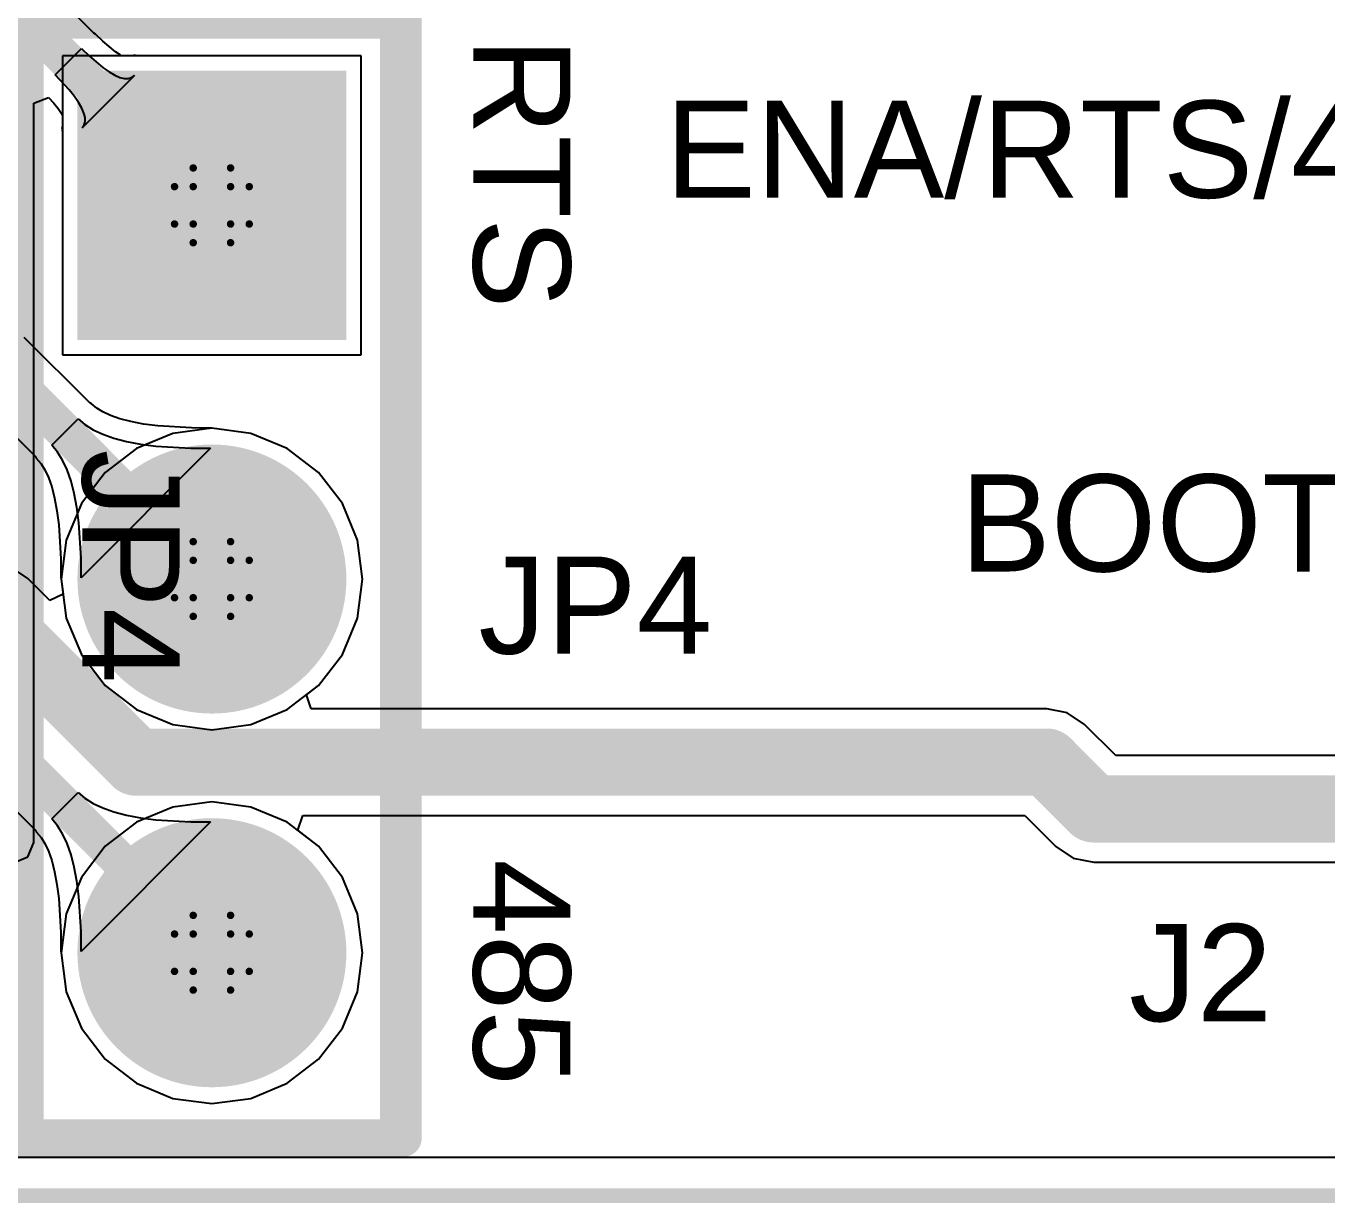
# Model space of a CAD drawing. Header units: inches. Extents: x 0.88 to 8.93, y 2.74 to 7.33.
# Drawn here: x 2.5684 to 2.9166, y 2.7586 to 3.0735 of the extents above; entities that cross this region are included whole.
import ezdxf

# ---------------------------------------------------------------- set-up
doc = ezdxf.new("R2010")
doc.units = ezdxf.units.IN
doc.header["$MEASUREMENT"] = 0
for name, color, linetype in [('Board', 56, 'Continuous'), ('Bottom Layer', 5, 'Continuous'), ('Bottom Solder', 6, 'Continuous'), ('Drill Drawing', 1, 'Continuous'), ('Mechanical 12', 56, 'Continuous'), ('Mechanical 16', 56, 'Continuous'), ('Multi-Layer', 9, 'Continuous'), ('Pad Holes', 156, 'Continuous'), ('Top Layer', 1, 'Continuous'), ('Top Overlay', 2, 'Continuous'), ('Top Solder', 216, 'Continuous')]:
    doc.layers.add(name, color=color, linetype=linetype)
doc.styles.add('Arial', font='', dxfattribs={"height": 0.2})
doc.styles.get('Arial').set_extended_font_data('Arial')

# ---------------------------------------------------------------- blocks, each defined once
blk = doc.blocks.new('JMP_3_PTH_180_2')
at = {"layer": 'Bottom Layer'}
blk.add_hatch(color=5, dxfattribs=at).paths.add_polyline_path([(-0.135, 0.035), (-0.065, 0.035), (-0.065, -0.035), (-0.135, -0.035)])
h = blk.add_hatch(color=5, dxfattribs=at)
edge = h.paths.add_edge_path()
edge.add_arc((0, 0), 0.035, 0, 360)
h = blk.add_hatch(color=5, dxfattribs=at)
edge = h.paths.add_edge_path()
edge.add_arc((0.1, 0), 0.035, 0, 360)
at = {"layer": 'Bottom Solder'}
blk.add_hatch(color=6, dxfattribs=at).paths.add_polyline_path([(-0.136, 0.036), (-0.064, 0.036), (-0.064, -0.036), (-0.136, -0.036)])
h = blk.add_hatch(color=6, dxfattribs=at)
edge = h.paths.add_edge_path()
edge.add_arc((0, 0), 0.036, 0, 360)
h = blk.add_hatch(color=6, dxfattribs=at)
edge = h.paths.add_edge_path()
edge.add_arc((0.1, 0), 0.036, 0, 360)
at = {"layer": 'Multi-Layer'}
blk.add_hatch(color=9, dxfattribs=at).paths.add_polyline_path([(-0.135, 0.035), (-0.065, 0.035), (-0.065, -0.035), (-0.135, -0.035)])
h = blk.add_hatch(color=9, dxfattribs=at)
edge = h.paths.add_edge_path()
edge.add_arc((0, 0), 0.035, 0, 360)
h = blk.add_hatch(color=9, dxfattribs=at)
edge = h.paths.add_edge_path()
edge.add_arc((0.1, 0), 0.035, 0, 360)
at = {"layer": 'Pad Holes'}
h = blk.add_hatch(color=7, dxfattribs=at)
edge = h.paths.add_edge_path()
edge.add_arc((-0.1, 0), 0.0215, 0, 360)
h = blk.add_hatch(color=7, dxfattribs=at)
edge = h.paths.add_edge_path()
edge.add_arc((0, 0), 0.0215, 0, 360)
h = blk.add_hatch(color=7, dxfattribs=at)
edge = h.paths.add_edge_path()
edge.add_arc((0.1, 0), 0.0215, 0, 360)
at = {"layer": 'Top Layer'}
blk.add_hatch(color=1, dxfattribs=at).paths.add_polyline_path([(-0.135, 0.035), (-0.065, 0.035), (-0.065, -0.035), (-0.135, -0.035)])
h = blk.add_hatch(color=1, dxfattribs=at)
edge = h.paths.add_edge_path()
edge.add_arc((0, 0), 0.035, 0, 360)
h = blk.add_hatch(color=1, dxfattribs=at)
edge = h.paths.add_edge_path()
edge.add_arc((0.1, 0), 0.035, 0, 360)
at = {"layer": 'Top Solder'}
blk.add_hatch(color=216, dxfattribs=at).paths.add_polyline_path([(-0.136, 0.036), (-0.064, 0.036), (-0.064, -0.036), (-0.136, -0.036)])
h = blk.add_hatch(color=216, dxfattribs=at)
edge = h.paths.add_edge_path()
edge.add_arc((0, 0), 0.036, 0, 360)
h = blk.add_hatch(color=216, dxfattribs=at)
edge = h.paths.add_edge_path()
edge.add_arc((0.1, 0), 0.036, 0, 360)
at = {"layer": 'Mechanical 16'}
for points in [[(-0.14961, -0.05118, 0.01, 0.01, 0), (-0.14961, 0.05118, 0.01, 0.01, 0)], [(0.14961, 0.05118, 0.01, 0.01, 0), (-0.14961, 0.05118, 0.01, 0.01, 0)], [(0.14961, -0.05118, 0.01, 0.01, 0), (0.14961, 0.05118, 0.01, 0.01, 0)], [(0.14961, -0.05118, 0.01, 0.01, 0), (-0.14961, -0.05118, 0.01, 0.01, 0)]]:
    blk.add_lwpolyline(points, format="xyseb", dxfattribs=at)
for points in [[(-0.15211, 0.05118, 0.005, 0.005, 1), (-0.14711, 0.05118, 0.005, 0.005, 1)], [(-0.15211, 0.05118, 0.005, 0.005, 1), (-0.14711, 0.05118, 0.005, 0.005, 1)], [(0.14711, 0.05118, 0.005, 0.005, 1), (0.15211, 0.05118, 0.005, 0.005, 1)], [(0.14711, 0.05118, 0.005, 0.005, 1), (0.15211, 0.05118, 0.005, 0.005, 1)], [(-0.15211, -0.05118, 0.005, 0.005, 1), (-0.14711, -0.05118, 0.005, 0.005, 1)], [(-0.15211, -0.05118, 0.005, 0.005, 1), (-0.14711, -0.05118, 0.005, 0.005, 1)], [(0.14711, -0.05118, 0.005, 0.005, 1), (0.15211, -0.05118, 0.005, 0.005, 1)], [(0.14711, -0.05118, 0.005, 0.005, 1), (0.15211, -0.05118, 0.005, 0.005, 1)]]:
    blk.add_lwpolyline(points, format="xyseb", close=True, dxfattribs=at)
at = {"layer": 'Top Overlay'}
for points in [[(0.15, 0.05, 0.01, 0.01, 0), (-0.15, 0.05, 0.01, 0.01, 0)], [(-0.15, -0.05, 0.01, 0.01, 0), (-0.15, 0.05, 0.01, 0.01, 0)], [(0.15, -0.05, 0.01, 0.01, 0), (0.15, 0.05, 0.01, 0.01, 0)], [(0.15, -0.05, 0.01, 0.01, 0), (-0.15, -0.05, 0.01, 0.01, 0)]]:
    blk.add_lwpolyline(points, format="xyseb", dxfattribs=at)
for points in [[(-0.1525, 0.05, 0.005, 0.005, 1), (-0.1475, 0.05, 0.005, 0.005, 1)], [(-0.1525, 0.05, 0.005, 0.005, 1), (-0.1475, 0.05, 0.005, 0.005, 1)], [(0.1475, 0.05, 0.005, 0.005, 1), (0.1525, 0.05, 0.005, 0.005, 1)], [(0.1475, 0.05, 0.005, 0.005, 1), (0.1525, 0.05, 0.005, 0.005, 1)], [(-0.1525, -0.05, 0.005, 0.005, 1), (-0.1475, -0.05, 0.005, 0.005, 1)], [(-0.1525, -0.05, 0.005, 0.005, 1), (-0.1475, -0.05, 0.005, 0.005, 1)], [(0.1475, -0.05, 0.005, 0.005, 1), (0.1525, -0.05, 0.005, 0.005, 1)], [(0.1475, -0.05, 0.005, 0.005, 1), (0.1525, -0.05, 0.005, 0.005, 1)]]:
    blk.add_lwpolyline(points, format="xyseb", close=True, dxfattribs=at)
at = {"layer": 'Mechanical 12', "style": 'Arial'}
blk.add_text('JP4', height=0.026, dxfattribs=at).set_placement((-0.03466, -0.03467))
at = {"layer": 'Top Overlay', "style": 'Arial'}
for s, p in [('RTS', (-0.145, 0.07)), ('485', (0.075, 0.07))]:
    blk.add_text(s, height=0.026, dxfattribs=at).set_placement(p)

msp = doc.modelspace()

# ---------------------------------------------------------------- linework, layer by layer
at = {"layer": 'Board'}
msp.add_lwpolyline([(1.08425, 2.76055, 0.00394, 0.00394, 0), (3.29411, 2.76055, 0.00394, 0.00394, 0)], format="xyseb", dxfattribs=at)
at = {"layer": 'Bottom Layer'}
for p, q in [((2.58649, 3.07159), (2.56487, 3.09321)), ((2.58699, 3.07139), (2.58649, 3.07159)), ((2.58893, 3.06952), (2.58699, 3.07139)), ((2.5923, 3.06666), (2.58893, 3.06952)), ((2.57616, 3.06043), (2.58323, 3.0675)), ((2.58323, 3.0675), (2.58529, 3.06551)), ((2.58529, 3.06551), (2.58898, 3.06238)), ((2.59353, 3.0658), (2.5923, 3.06666)), ((2.59395, 3.06555), (2.59353, 3.0658)), ((2.59696, 3.06555), (2.59395, 3.06555)), ((2.59737, 3.06572), (2.59696, 3.06555)), ((2.59779, 3.06555), (2.59737, 3.06572)), ((2.5978, 3.06555), (2.59779, 3.06555)), ((2.59824, 3.06565), (2.5978, 3.06555)), ((2.5984, 3.06555), (2.59824, 3.06565)), ((2.65811, 3.06555), (2.5984, 3.06555)), ((2.65811, 2.98555), (2.65811, 3.06555)), ((2.58898, 3.06238), (2.59061, 3.06123)), ((2.57986, 3.05645), (2.57616, 3.06043)), ((2.59737, 3.06031), (2.58335, 3.04629)), ((2.59061, 3.06123), (2.5921, 3.06037)), ((2.5921, 3.06037), (2.59344, 3.05979)), ((2.59344, 3.05979), (2.59464, 3.0595)), ((2.59464, 3.0595), (2.59569, 3.05949)), ((2.59569, 3.05949), (2.59661, 3.05976)), ((2.59661, 3.05976), (2.59737, 3.06031)), ((2.57041, 3.05288), (2.57435, 3.05443)), ((2.57435, 3.05443), (2.57576, 3.05291)), ((2.58129, 3.05468), (2.57986, 3.05645)), ((2.58243, 3.05305), (2.58129, 3.05468)), ((2.57041, 3.02582), (2.57041, 3.05288)), ((2.57576, 3.05291), (2.57696, 3.05143)), ((2.57696, 3.05143), (2.57786, 3.05013)), ((2.58329, 3.05156), (2.58243, 3.05305)), ((2.58387, 3.05022), (2.58329, 3.05156)), ((2.57786, 3.05013), (2.57811, 3.04971)), ((2.57811, 3.04971), (2.57811, 3.0467)), ((2.58416, 3.04902), (2.58387, 3.05022)), ((2.5839, 3.04706), (2.58417, 3.04797)), ((2.58417, 3.04797), (2.58416, 3.04902)), ((2.57811, 3.0467), (2.57794, 3.04629)), ((2.57794, 3.04629), (2.57811, 3.04587)), ((2.57811, 3.04586), (2.57801, 3.04543)), ((2.57801, 3.04543), (2.57811, 3.04526)), ((2.57811, 3.04587), (2.57811, 3.04586)), ((2.57811, 3.04526), (2.57811, 2.98555)), ((2.58335, 3.04629), (2.5839, 3.04706)), ((2.57041, 2.94626), (2.57041, 3.02582)), ((2.57811, 2.98555), (2.65811, 2.98555)), ((2.60767, 2.96452), (2.59794, 2.96049)), ((2.61811, 2.9659), (2.60767, 2.96452)), ((2.62855, 2.96452), (2.61811, 2.9659)), ((2.63828, 2.96049), (2.62855, 2.96452)), ((2.59794, 2.96049), (2.58958, 2.95408)), ((2.64664, 2.95408), (2.63828, 2.96049)), ((2.58958, 2.95408), (2.58317, 2.94572)), ((2.65305, 2.94572), (2.64664, 2.95408)), ((2.57041, 2.855), (2.57041, 2.94626)), ((2.58317, 2.94572), (2.57914, 2.93599)), ((2.65708, 2.93599), (2.65305, 2.94572)), ((2.57914, 2.93599), (2.57777, 2.92555)), ((2.65846, 2.92555), (2.65708, 2.93599)), ((2.57777, 2.92555), (2.57914, 2.91511)), ((2.65708, 2.91511), (2.65846, 2.92555)), ((2.57914, 2.91511), (2.58317, 2.90538)), ((2.65305, 2.90538), (2.65708, 2.91511)), ((2.58317, 2.90538), (2.58958, 2.89702)), ((2.64664, 2.89702), (2.65305, 2.90538)), ((2.58958, 2.89702), (2.59794, 2.89061)), ((2.63828, 2.89061), (2.64664, 2.89702)), ((2.59794, 2.89061), (2.60767, 2.88658)), ((2.62855, 2.88658), (2.63828, 2.89061)), ((2.60767, 2.88658), (2.61811, 2.88521)), ((2.61811, 2.88521), (2.62855, 2.88658)), ((2.60767, 2.86452), (2.59794, 2.86049)), ((2.61811, 2.8659), (2.60767, 2.86452)), ((2.62855, 2.86452), (2.61811, 2.8659)), ((2.63828, 2.86049), (2.62855, 2.86452)), ((2.59794, 2.86049), (2.58958, 2.85408)), ((2.64664, 2.85408), (2.63828, 2.86049)), ((2.56883, 2.85117), (2.57041, 2.855)), ((2.58958, 2.85408), (2.58317, 2.84572)), ((2.65305, 2.84572), (2.64664, 2.85408)), ((2.565, 2.84959), (2.56883, 2.85117)), ((2.58317, 2.84572), (2.57914, 2.83599)), ((2.65708, 2.83599), (2.65305, 2.84572)), ((2.57914, 2.83599), (2.57777, 2.82555)), ((2.65846, 2.82555), (2.65708, 2.83599)), ((2.57777, 2.82555), (2.57914, 2.81511)), ((2.65708, 2.81511), (2.65846, 2.82555)), ((2.57914, 2.81511), (2.58317, 2.80538)), ((2.65305, 2.80538), (2.65708, 2.81511)), ((2.58317, 2.80538), (2.58958, 2.79702)), ((2.64664, 2.79702), (2.65305, 2.80538)), ((2.58958, 2.79702), (2.59794, 2.79061)), ((2.63828, 2.79061), (2.64664, 2.79702)), ((2.59794, 2.79061), (2.60767, 2.78658)), ((2.62855, 2.78658), (2.63828, 2.79061)), ((2.60767, 2.78658), (2.61811, 2.78521)), ((2.61811, 2.78521), (2.62855, 2.78658)), ((3.28391, 2.77075), (1.09445, 2.77075))]:
    msp.add_line(p, q, dxfattribs=at)
msp.add_lwpolyline([(2.55766, 3.086, 0.01, 0.01, 0), (2.61811, 3.02555, 0.01, 0.01, 0)], format="xyseb", dxfattribs=at)
msp.add_lwpolyline([(2.61561, 3.02555, 0.005, 0.005, 1), (2.62061, 3.02555, 0.005, 0.005, 1)], format="xyseb", close=True, dxfattribs=at)
at = {"layer": 'Drill Drawing'}
for points in [[(2.61311, 3.03055, 0.002, 0.002, 0), (2.61311, 3.03555, 0.002, 0.002, 0)], [(2.61311, 3.03555, 0.002, 0.002, 0), (2.62311, 3.03555, 0.002, 0.002, 0)], [(2.62311, 3.03055, 0.002, 0.002, 0), (2.62311, 3.03555, 0.002, 0.002, 0)], [(2.60811, 3.02055, 0.002, 0.002, 0), (2.60811, 3.03055, 0.002, 0.002, 0)], [(2.60811, 3.03055, 0.002, 0.002, 0), (2.61311, 3.03055, 0.002, 0.002, 0)], [(2.62311, 3.03055, 0.002, 0.002, 0), (2.62811, 3.03055, 0.002, 0.002, 0)], [(2.62811, 3.02055, 0.002, 0.002, 0), (2.62811, 3.03055, 0.002, 0.002, 0)], [(2.60811, 3.02055, 0.002, 0.002, 0), (2.61311, 3.02055, 0.002, 0.002, 0)], [(2.61311, 3.01555, 0.002, 0.002, 0), (2.61311, 3.02055, 0.002, 0.002, 0)], [(2.62311, 3.02055, 0.002, 0.002, 0), (2.62811, 3.02055, 0.002, 0.002, 0)], [(2.62311, 3.01555, 0.002, 0.002, 0), (2.62311, 3.02055, 0.002, 0.002, 0)], [(2.61311, 3.01555, 0.002, 0.002, 0), (2.62311, 3.01555, 0.002, 0.002, 0)], [(2.61311, 2.93055, 0.002, 0.002, 0), (2.61311, 2.93555, 0.002, 0.002, 0)], [(2.61311, 2.93555, 0.002, 0.002, 0), (2.62311, 2.93555, 0.002, 0.002, 0)], [(2.62311, 2.93055, 0.002, 0.002, 0), (2.62311, 2.93555, 0.002, 0.002, 0)], [(2.60811, 2.92055, 0.002, 0.002, 0), (2.60811, 2.93055, 0.002, 0.002, 0)], [(2.60811, 2.93055, 0.002, 0.002, 0), (2.61311, 2.93055, 0.002, 0.002, 0)], [(2.62311, 2.93055, 0.002, 0.002, 0), (2.62811, 2.93055, 0.002, 0.002, 0)], [(2.62811, 2.92055, 0.002, 0.002, 0), (2.62811, 2.93055, 0.002, 0.002, 0)], [(2.60811, 2.92055, 0.002, 0.002, 0), (2.61311, 2.92055, 0.002, 0.002, 0)], [(2.61311, 2.91555, 0.002, 0.002, 0), (2.61311, 2.92055, 0.002, 0.002, 0)], [(2.62311, 2.92055, 0.002, 0.002, 0), (2.62811, 2.92055, 0.002, 0.002, 0)], [(2.62311, 2.91555, 0.002, 0.002, 0), (2.62311, 2.92055, 0.002, 0.002, 0)], [(2.61311, 2.91555, 0.002, 0.002, 0), (2.62311, 2.91555, 0.002, 0.002, 0)], [(2.61311, 2.83055, 0.002, 0.002, 0), (2.61311, 2.83555, 0.002, 0.002, 0)], [(2.61311, 2.83555, 0.002, 0.002, 0), (2.62311, 2.83555, 0.002, 0.002, 0)], [(2.62311, 2.83055, 0.002, 0.002, 0), (2.62311, 2.83555, 0.002, 0.002, 0)], [(2.60811, 2.82055, 0.002, 0.002, 0), (2.60811, 2.83055, 0.002, 0.002, 0)], [(2.60811, 2.83055, 0.002, 0.002, 0), (2.61311, 2.83055, 0.002, 0.002, 0)], [(2.62311, 2.83055, 0.002, 0.002, 0), (2.62811, 2.83055, 0.002, 0.002, 0)], [(2.62811, 2.82055, 0.002, 0.002, 0), (2.62811, 2.83055, 0.002, 0.002, 0)], [(2.60811, 2.82055, 0.002, 0.002, 0), (2.61311, 2.82055, 0.002, 0.002, 0)], [(2.61311, 2.81555, 0.002, 0.002, 0), (2.61311, 2.82055, 0.002, 0.002, 0)], [(2.62311, 2.82055, 0.002, 0.002, 0), (2.62811, 2.82055, 0.002, 0.002, 0)], [(2.62311, 2.81555, 0.002, 0.002, 0), (2.62311, 2.82055, 0.002, 0.002, 0)], [(2.61311, 2.81555, 0.002, 0.002, 0), (2.62311, 2.81555, 0.002, 0.002, 0)]]:
    msp.add_lwpolyline(points, format="xyseb", dxfattribs=at)
for points in [[(2.61261, 3.03555, 0.001, 0.001, 1), (2.61361, 3.03555, 0.001, 0.001, 1)], [(2.61261, 3.03555, 0.001, 0.001, 1), (2.61361, 3.03555, 0.001, 0.001, 1)], [(2.62261, 3.03555, 0.001, 0.001, 1), (2.62361, 3.03555, 0.001, 0.001, 1)], [(2.62261, 3.03555, 0.001, 0.001, 1), (2.62361, 3.03555, 0.001, 0.001, 1)], [(2.60761, 3.03055, 0.001, 0.001, 1), (2.60861, 3.03055, 0.001, 0.001, 1)], [(2.60761, 3.03055, 0.001, 0.001, 1), (2.60861, 3.03055, 0.001, 0.001, 1)], [(2.61261, 3.03055, 0.001, 0.001, 1), (2.61361, 3.03055, 0.001, 0.001, 1)], [(2.61261, 3.03055, 0.001, 0.001, 1), (2.61361, 3.03055, 0.001, 0.001, 1)], [(2.62261, 3.03055, 0.001, 0.001, 1), (2.62361, 3.03055, 0.001, 0.001, 1)], [(2.62261, 3.03055, 0.001, 0.001, 1), (2.62361, 3.03055, 0.001, 0.001, 1)], [(2.62761, 3.03055, 0.001, 0.001, 1), (2.62861, 3.03055, 0.001, 0.001, 1)], [(2.62761, 3.03055, 0.001, 0.001, 1), (2.62861, 3.03055, 0.001, 0.001, 1)], [(2.60761, 3.02055, 0.001, 0.001, 1), (2.60861, 3.02055, 0.001, 0.001, 1)], [(2.60761, 3.02055, 0.001, 0.001, 1), (2.60861, 3.02055, 0.001, 0.001, 1)], [(2.61261, 3.02055, 0.001, 0.001, 1), (2.61361, 3.02055, 0.001, 0.001, 1)], [(2.61261, 3.02055, 0.001, 0.001, 1), (2.61361, 3.02055, 0.001, 0.001, 1)], [(2.62261, 3.02055, 0.001, 0.001, 1), (2.62361, 3.02055, 0.001, 0.001, 1)], [(2.62261, 3.02055, 0.001, 0.001, 1), (2.62361, 3.02055, 0.001, 0.001, 1)], [(2.62761, 3.02055, 0.001, 0.001, 1), (2.62861, 3.02055, 0.001, 0.001, 1)], [(2.62761, 3.02055, 0.001, 0.001, 1), (2.62861, 3.02055, 0.001, 0.001, 1)], [(2.61261, 3.01555, 0.001, 0.001, 1), (2.61361, 3.01555, 0.001, 0.001, 1)], [(2.61261, 3.01555, 0.001, 0.001, 1), (2.61361, 3.01555, 0.001, 0.001, 1)], [(2.62261, 3.01555, 0.001, 0.001, 1), (2.62361, 3.01555, 0.001, 0.001, 1)], [(2.62261, 3.01555, 0.001, 0.001, 1), (2.62361, 3.01555, 0.001, 0.001, 1)], [(2.61261, 2.93555, 0.001, 0.001, 1), (2.61361, 2.93555, 0.001, 0.001, 1)], [(2.61261, 2.93555, 0.001, 0.001, 1), (2.61361, 2.93555, 0.001, 0.001, 1)], [(2.62261, 2.93555, 0.001, 0.001, 1), (2.62361, 2.93555, 0.001, 0.001, 1)], [(2.62261, 2.93555, 0.001, 0.001, 1), (2.62361, 2.93555, 0.001, 0.001, 1)], [(2.60761, 2.93055, 0.001, 0.001, 1), (2.60861, 2.93055, 0.001, 0.001, 1)], [(2.60761, 2.93055, 0.001, 0.001, 1), (2.60861, 2.93055, 0.001, 0.001, 1)], [(2.61261, 2.93055, 0.001, 0.001, 1), (2.61361, 2.93055, 0.001, 0.001, 1)], [(2.61261, 2.93055, 0.001, 0.001, 1), (2.61361, 2.93055, 0.001, 0.001, 1)], [(2.62261, 2.93055, 0.001, 0.001, 1), (2.62361, 2.93055, 0.001, 0.001, 1)], [(2.62261, 2.93055, 0.001, 0.001, 1), (2.62361, 2.93055, 0.001, 0.001, 1)], [(2.62761, 2.93055, 0.001, 0.001, 1), (2.62861, 2.93055, 0.001, 0.001, 1)], [(2.62761, 2.93055, 0.001, 0.001, 1), (2.62861, 2.93055, 0.001, 0.001, 1)], [(2.60761, 2.92055, 0.001, 0.001, 1), (2.60861, 2.92055, 0.001, 0.001, 1)], [(2.60761, 2.92055, 0.001, 0.001, 1), (2.60861, 2.92055, 0.001, 0.001, 1)], [(2.61261, 2.92055, 0.001, 0.001, 1), (2.61361, 2.92055, 0.001, 0.001, 1)], [(2.61261, 2.92055, 0.001, 0.001, 1), (2.61361, 2.92055, 0.001, 0.001, 1)], [(2.62261, 2.92055, 0.001, 0.001, 1), (2.62361, 2.92055, 0.001, 0.001, 1)], [(2.62261, 2.92055, 0.001, 0.001, 1), (2.62361, 2.92055, 0.001, 0.001, 1)], [(2.62761, 2.92055, 0.001, 0.001, 1), (2.62861, 2.92055, 0.001, 0.001, 1)], [(2.62761, 2.92055, 0.001, 0.001, 1), (2.62861, 2.92055, 0.001, 0.001, 1)], [(2.61261, 2.91555, 0.001, 0.001, 1), (2.61361, 2.91555, 0.001, 0.001, 1)], [(2.61261, 2.91555, 0.001, 0.001, 1), (2.61361, 2.91555, 0.001, 0.001, 1)], [(2.62261, 2.91555, 0.001, 0.001, 1), (2.62361, 2.91555, 0.001, 0.001, 1)], [(2.62261, 2.91555, 0.001, 0.001, 1), (2.62361, 2.91555, 0.001, 0.001, 1)], [(2.61261, 2.83555, 0.001, 0.001, 1), (2.61361, 2.83555, 0.001, 0.001, 1)], [(2.61261, 2.83555, 0.001, 0.001, 1), (2.61361, 2.83555, 0.001, 0.001, 1)], [(2.62261, 2.83555, 0.001, 0.001, 1), (2.62361, 2.83555, 0.001, 0.001, 1)], [(2.62261, 2.83555, 0.001, 0.001, 1), (2.62361, 2.83555, 0.001, 0.001, 1)], [(2.60761, 2.83055, 0.001, 0.001, 1), (2.60861, 2.83055, 0.001, 0.001, 1)], [(2.60761, 2.83055, 0.001, 0.001, 1), (2.60861, 2.83055, 0.001, 0.001, 1)], [(2.61261, 2.83055, 0.001, 0.001, 1), (2.61361, 2.83055, 0.001, 0.001, 1)], [(2.61261, 2.83055, 0.001, 0.001, 1), (2.61361, 2.83055, 0.001, 0.001, 1)], [(2.62261, 2.83055, 0.001, 0.001, 1), (2.62361, 2.83055, 0.001, 0.001, 1)], [(2.62261, 2.83055, 0.001, 0.001, 1), (2.62361, 2.83055, 0.001, 0.001, 1)], [(2.62761, 2.83055, 0.001, 0.001, 1), (2.62861, 2.83055, 0.001, 0.001, 1)], [(2.62761, 2.83055, 0.001, 0.001, 1), (2.62861, 2.83055, 0.001, 0.001, 1)], [(2.60761, 2.82055, 0.001, 0.001, 1), (2.60861, 2.82055, 0.001, 0.001, 1)], [(2.60761, 2.82055, 0.001, 0.001, 1), (2.60861, 2.82055, 0.001, 0.001, 1)], [(2.61261, 2.82055, 0.001, 0.001, 1), (2.61361, 2.82055, 0.001, 0.001, 1)], [(2.61261, 2.82055, 0.001, 0.001, 1), (2.61361, 2.82055, 0.001, 0.001, 1)], [(2.62261, 2.82055, 0.001, 0.001, 1), (2.62361, 2.82055, 0.001, 0.001, 1)], [(2.62261, 2.82055, 0.001, 0.001, 1), (2.62361, 2.82055, 0.001, 0.001, 1)], [(2.62761, 2.82055, 0.001, 0.001, 1), (2.62861, 2.82055, 0.001, 0.001, 1)], [(2.62761, 2.82055, 0.001, 0.001, 1), (2.62861, 2.82055, 0.001, 0.001, 1)], [(2.61261, 2.81555, 0.001, 0.001, 1), (2.61361, 2.81555, 0.001, 0.001, 1)], [(2.61261, 2.81555, 0.001, 0.001, 1), (2.61361, 2.81555, 0.001, 0.001, 1)], [(2.62261, 2.81555, 0.001, 0.001, 1), (2.62361, 2.81555, 0.001, 0.001, 1)], [(2.62261, 2.81555, 0.001, 0.001, 1), (2.62361, 2.81555, 0.001, 0.001, 1)]]:
    msp.add_lwpolyline(points, format="xyseb", close=True, dxfattribs=at)
at = {"layer": 'Top Layer'}
for p, q in [((2.65811, 3.06555), (2.57811, 3.06555)), ((2.57811, 3.06555), (2.57811, 2.98555)), ((2.65811, 2.98555), (2.65811, 3.06555)), ((2.58539, 2.97269), (2.56786, 2.99022)), ((2.57811, 2.98555), (2.65811, 2.98555)), ((2.55045, 2.97879), (2.57097, 2.95827)), ((2.5858, 2.97256), (2.58539, 2.97269)), ((2.58733, 2.97127), (2.5858, 2.97256)), ((2.58892, 2.97027), (2.58733, 2.97127)), ((2.57523, 2.96136), (2.5823, 2.96843)), ((2.5823, 2.96843), (2.58412, 2.96688)), ((2.59096, 2.96931), (2.58892, 2.97027)), ((2.59347, 2.96844), (2.59096, 2.96931)), ((2.59643, 2.96767), (2.59347, 2.96844)), ((2.59983, 2.96703), (2.59643, 2.96767)), ((2.58412, 2.96688), (2.58633, 2.96551)), ((2.58633, 2.96551), (2.58892, 2.9643)), ((2.58892, 2.9643), (2.59189, 2.96326)), ((2.60361, 2.96654), (2.59983, 2.96703)), ((2.61267, 2.96599), (2.60361, 2.96654)), ((2.61779, 2.96596), (2.61267, 2.96599)), ((2.61798, 2.96588), (2.61779, 2.96596)), ((2.61811, 2.9659), (2.61798, 2.96588)), ((2.62855, 2.96452), (2.61811, 2.9659)), ((2.63828, 2.96049), (2.62855, 2.96452)), ((2.57678, 2.95954), (2.57523, 2.96136)), ((2.61776, 2.96055), (2.58311, 2.9259)), ((2.59189, 2.96326), (2.59524, 2.96238)), ((2.59524, 2.96238), (2.59898, 2.96168)), ((2.59898, 2.96168), (2.6031, 2.96114)), ((2.6031, 2.96114), (2.61249, 2.96058)), ((2.61249, 2.96058), (2.61776, 2.96055)), ((2.64664, 2.95408), (2.63828, 2.96049)), ((2.57097, 2.95827), (2.5711, 2.95786)), ((2.5711, 2.95786), (2.5724, 2.95634)), ((2.57816, 2.95733), (2.57678, 2.95954)), ((2.57936, 2.95474), (2.57816, 2.95733)), ((2.5724, 2.95634), (2.57339, 2.95474)), ((2.57339, 2.95474), (2.57435, 2.9527)), ((2.58041, 2.95177), (2.57936, 2.95474)), ((2.65305, 2.94572), (2.64664, 2.95408)), ((2.57435, 2.9527), (2.57522, 2.95019)), ((2.57522, 2.95019), (2.57599, 2.94723)), ((2.58128, 2.94842), (2.58041, 2.95177)), ((2.57599, 2.94723), (2.57664, 2.94383)), ((2.58198, 2.94468), (2.58128, 2.94842)), ((2.57664, 2.94383), (2.57713, 2.94005)), ((2.58252, 2.94056), (2.58198, 2.94468)), ((2.65708, 2.93599), (2.65305, 2.94572)), ((2.57713, 2.94005), (2.57767, 2.93099)), ((2.58308, 2.93117), (2.58252, 2.94056)), ((2.65846, 2.92555), (2.65708, 2.93599)), ((2.57767, 2.93099), (2.5777, 2.92587)), ((2.58311, 2.9259), (2.58308, 2.93117)), ((2.56886, 2.9257), (2.56423, 2.92879)), ((2.57476, 2.91979), (2.56886, 2.9257)), ((2.5777, 2.92587), (2.57778, 2.92568)), ((2.57778, 2.92568), (2.57777, 2.92555)), ((2.57777, 2.92555), (2.57829, 2.92153)), ((2.65708, 2.91511), (2.65846, 2.92555)), ((2.57829, 2.92153), (2.57476, 2.91979)), ((2.65305, 2.90538), (2.65708, 2.91511)), ((2.64664, 2.89702), (2.65305, 2.90538)), ((2.64342, 2.89455), (2.64664, 2.89702)), ((2.64469, 2.89083), (2.64342, 2.89455)), ((2.84165, 2.89083), (2.64469, 2.89083)), ((2.84711, 2.88974), (2.84165, 2.89083)), ((2.84165, 2.89083), (2.84165, 2.89083)), ((2.85174, 2.88664), (2.84711, 2.88974)), ((2.86008, 2.87831), (2.85174, 2.88664)), ((3.10742, 2.87831), (2.86008, 2.87831)), ((2.55889, 2.87036), (2.57097, 2.85827)), ((2.57523, 2.86136), (2.5823, 2.86843)), ((2.5823, 2.86843), (2.58412, 2.86688)), ((2.58412, 2.86688), (2.58633, 2.86551)), ((2.58633, 2.86551), (2.58892, 2.8643)), ((2.58892, 2.8643), (2.59189, 2.86326)), ((2.59189, 2.86326), (2.59524, 2.86238)), ((2.57678, 2.85954), (2.57523, 2.86136)), ((2.57816, 2.85733), (2.57678, 2.85954)), ((2.61776, 2.86055), (2.58311, 2.8259)), ((2.59524, 2.86238), (2.59898, 2.86168)), ((2.59898, 2.86168), (2.6031, 2.86114)), ((2.6031, 2.86114), (2.61249, 2.86058)), ((2.61249, 2.86058), (2.61776, 2.86055)), ((2.64109, 2.85834), (2.64242, 2.86228)), ((2.64242, 2.86228), (2.83573, 2.86228)), ((2.83573, 2.86228), (2.84407, 2.85394)), ((2.57097, 2.85827), (2.5711, 2.85786)), ((2.5711, 2.85786), (2.5724, 2.85634)), ((2.5724, 2.85634), (2.57339, 2.85474)), ((2.57936, 2.85474), (2.57816, 2.85733)), ((2.64664, 2.85408), (2.64109, 2.85834)), ((2.57339, 2.85474), (2.57435, 2.8527)), ((2.57435, 2.8527), (2.57522, 2.85019)), ((2.58041, 2.85177), (2.57936, 2.85474)), ((2.65305, 2.84572), (2.64664, 2.85408)), ((2.84407, 2.85394), (2.84407, 2.85394)), ((2.84407, 2.85394), (2.8487, 2.85084)), ((2.57522, 2.85019), (2.57599, 2.84723)), ((2.58128, 2.84842), (2.58041, 2.85177)), ((2.8487, 2.85084), (2.85417, 2.84976)), ((2.85417, 2.84976), (3.1073, 2.84976)), ((2.57599, 2.84723), (2.57664, 2.84383)), ((2.58198, 2.84468), (2.58128, 2.84842)), ((2.65708, 2.83599), (2.65305, 2.84572)), ((2.57664, 2.84383), (2.57713, 2.84005)), ((2.58252, 2.84056), (2.58198, 2.84468)), ((2.57713, 2.84005), (2.57767, 2.83099)), ((2.58308, 2.83117), (2.58252, 2.84056)), ((2.65846, 2.82555), (2.65708, 2.83599)), ((2.57767, 2.83099), (2.5777, 2.82587)), ((2.58311, 2.8259), (2.58308, 2.83117)), ((2.5777, 2.82587), (2.57778, 2.82568)), ((2.57778, 2.82568), (2.57777, 2.82555)), ((2.57777, 2.82555), (2.57914, 2.81511)), ((2.65708, 2.81511), (2.65846, 2.82555)), ((2.57914, 2.81511), (2.58317, 2.80538)), ((2.65305, 2.80538), (2.65708, 2.81511)), ((2.58317, 2.80538), (2.58958, 2.79702)), ((2.64664, 2.79702), (2.65305, 2.80538)), ((2.58958, 2.79702), (2.59794, 2.79061)), ((2.63828, 2.79061), (2.64664, 2.79702)), ((2.59794, 2.79061), (2.60767, 2.78658)), ((2.62855, 2.78658), (2.63828, 2.79061)), ((2.60767, 2.78658), (2.61811, 2.78521)), ((2.61811, 2.78521), (2.62855, 2.78658)), ((3.28391, 2.77075), (1.09445, 2.77075))]:
    msp.add_line(p, q, dxfattribs=at)
for points in [[(2.55766, 2.986, 0.01, 0.01, 0), (2.61811, 2.92555, 0.01, 0.01, 0)], [(2.55876, 2.9156, 0.018, 0.018, 0), (2.59781, 2.87655, 0.018, 0.018, 0)], [(2.56311, 2.88055, 0.01, 0.01, 0), (2.61811, 2.82555, 0.01, 0.01, 0)], [(2.59781, 2.87655, 0.018, 0.018, 0), (2.84165, 2.87655, 0.018, 0.018, 0)], [(2.84165, 2.87655, 0.018, 0.018, 0), (2.85417, 2.86403, 0.018, 0.018, 0)], [(2.85417, 2.86403, 0.018, 0.018, 0), (3.13463, 2.86403, 0.018, 0.018, 0)]]:
    msp.add_lwpolyline(points, format="xyseb", dxfattribs=at)
for points in [[(2.61561, 2.92555, 0.005, 0.005, 1), (2.62061, 2.92555, 0.005, 0.005, 1)], [(2.59331, 2.87655, 0.009, 0.009, 1), (2.60231, 2.87655, 0.009, 0.009, 1)], [(2.59331, 2.87655, 0.009, 0.009, 1), (2.60231, 2.87655, 0.009, 0.009, 1)], [(2.83715, 2.87655, 0.009, 0.009, 1), (2.84615, 2.87655, 0.009, 0.009, 1)], [(2.83715, 2.87655, 0.009, 0.009, 1), (2.84615, 2.87655, 0.009, 0.009, 1)], [(2.84967, 2.86403, 0.009, 0.009, 1), (2.85867, 2.86403, 0.009, 0.009, 1)], [(2.84967, 2.86403, 0.009, 0.009, 1), (2.85867, 2.86403, 0.009, 0.009, 1)], [(2.61561, 2.82555, 0.005, 0.005, 1), (2.62061, 2.82555, 0.005, 0.005, 1)]]:
    msp.add_lwpolyline(points, format="xyseb", close=True, dxfattribs=at)

# ---------------------------------------------------------------- block references
at = {"rotation": 270}
msp.add_blockref('JMP_3_PTH_180_2', (2.61811, 2.92555), dxfattribs=at)

# ---------------------------------------------------------------- texts
at = {"layer": 'Top Overlay', "style": 'Arial'}
for s, p in [('ENA/RTS/485', (2.73949, 3.02756)), ('BOOT/CTS', (2.81848, 2.92756)), ('JP4', (2.68945, 2.90556)), ('J2', (2.8636, 2.80722))]:
    msp.add_text(s, height=0.026, dxfattribs=at).set_placement(p)

doc.saveas('drawing.dxf')
